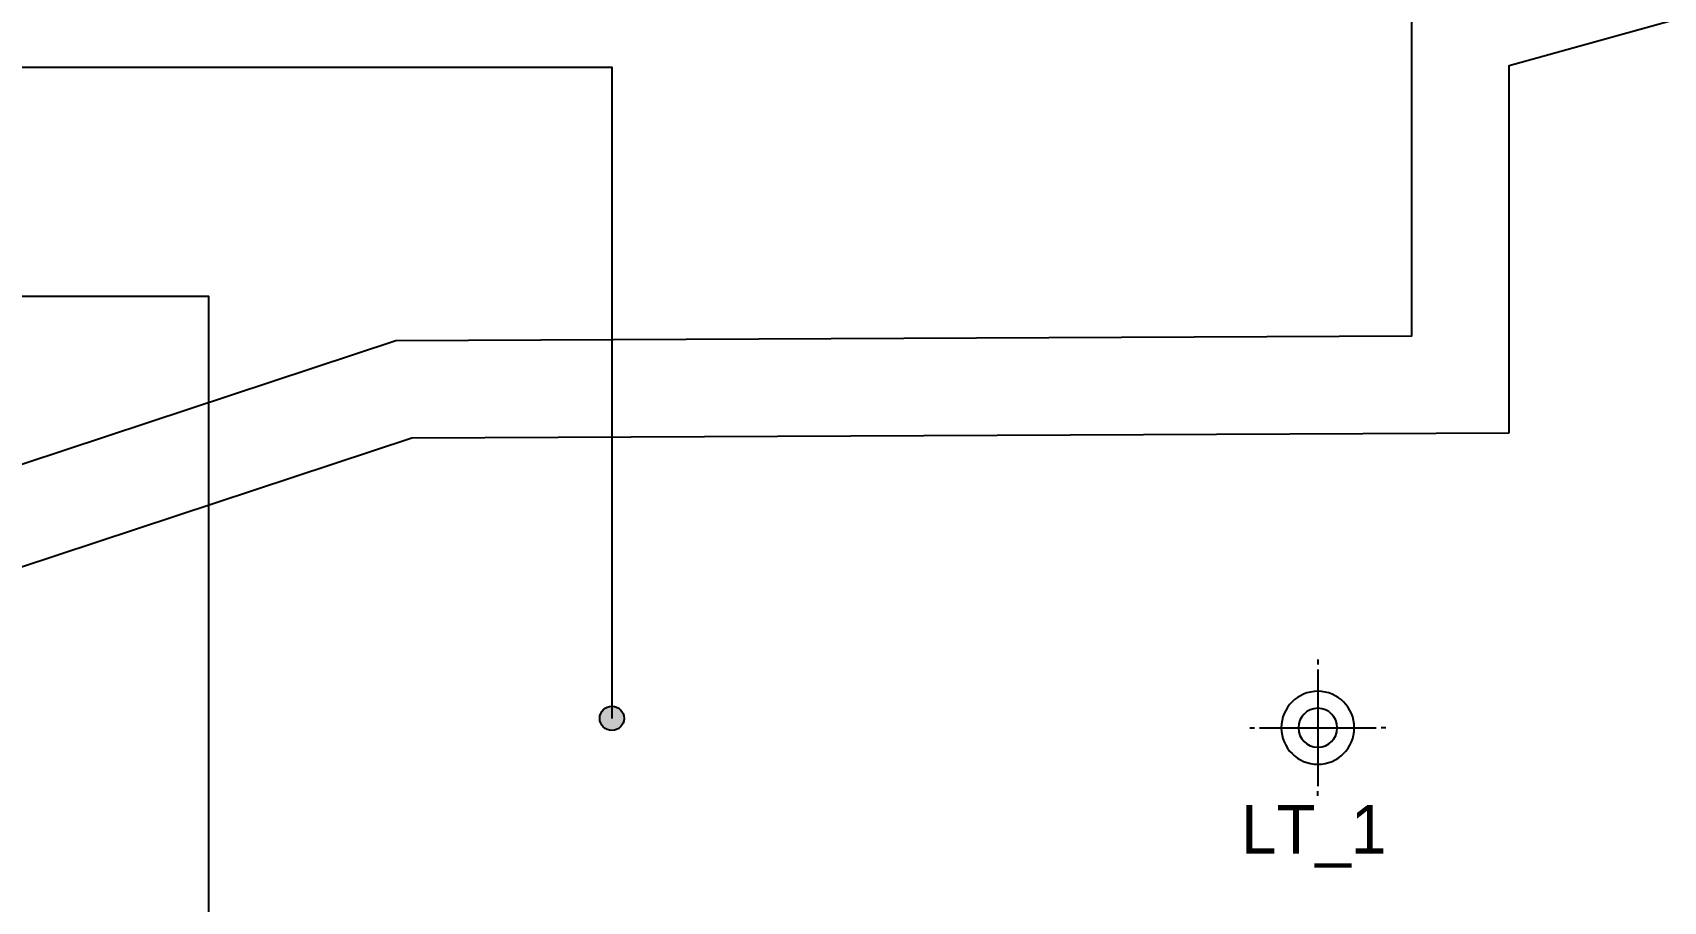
# Model space of a CAD drawing. Header units: millimetres. Extents: x 332171 to 384371, y 54317 to 89920.
# Drawn here: x 365176 to 368527, y 67583 to 69368 of the extents above; entities that cross this region are included whole.
import ezdxf

# ---------------------------------------------------------------- set-up
doc = ezdxf.new("R2010")
doc.units = ezdxf.units.MM
doc.header["$LTSCALE"] = 60
for name, color, linetype in [('0-ELC TEXT', 7, 'Continuous'), ('04-WIN', 4, 'Continuous'), ('3.기호.계단선', 30, 'Continuous'), ('CEIL-DOOR', 6, 'Continuous'), ('HAT', 8, 'Continuous'), ('RC-LIGHT', 7, 'Continuous'), ('U-LANP', 6, 'Continuous')]:
    doc.layers.add(name, color=color, linetype=linetype)
doc.styles.add('코레일둥고', font='Korail_Round_Gothic_Medium.ttf')

# ---------------------------------------------------------------- blocks, each defined once
blk = doc.blocks.new('floorplan')
at = {"layer": '04-WIN'}
blk.add_line((372697.9, 100947.3), (374952.9, 100957.3), dxfattribs=at)
for points in [[(370879.1, 99742.3), (370879.1, 100556.8), (372665.3, 101147.1), (374752.9, 101156.4), (374752.9, 101864.3), (378972.7, 103035.4), (383407.9, 103035.4)], [(374952.9, 100957.3), (374952.9, 101712.3), (379000, 102835.4), (383407.9, 102835.4)], [(371079.1, 99742.3), (371079.1, 100412.3), (372697.9, 100947.3)]]:
    blk.add_lwpolyline(points, dxfattribs=at)
blk = doc.blocks.new('CJSWJD')
blk.add_blockref('floorplan', (-6742.6, -32411.6))
blk = doc.blocks.new('매입등')
at = {"layer": 'HAT', "color": 1}
for p, q in [((0, 140), (0, 130)), ((0, 120), (0, -120)), ((-140, 0), (-130, 0)), ((120, 0), (-120, 0)), ((140, 0), (130, 0)), ((-140, 0), (-130, 0)), ((0, -140), (0, -130))]:
    blk.add_line(p, q, dxfattribs=at)
blk.add_circle((0, 0), 40, dxfattribs=at)
at = {"layer": 'U-LANP'}
blk.add_circle((0, 0), 75, dxfattribs=at)
blk = doc.blocks.new('A$C59950440')
at = {"layer": 'CEIL-DOOR'}
blk.add_blockref('매입등', (140, 140), dxfattribs=at)

msp = doc.modelspace()

# ---------------------------------------------------------------- hatches: boundary and pattern name
at = {"layer": '0-ELC TEXT'}
h = msp.add_hatch(color=256, dxfattribs=at)
h.dxf.hatch_style = 1
edge = h.paths.add_edge_path()
edge.add_arc((366366.6, 67958.9), 25, -270, 90, ccw=False)
h = msp.add_hatch(color=256, dxfattribs=at)
h.dxf.hatch_style = 1
edge = h.paths.add_edge_path()
edge.add_arc((366366.6, 67958.9), 25, -270, 90, ccw=False)

# ---------------------------------------------------------------- linework, layer by layer
for points in [[(363948.7, 69296.8), (366366.6, 69296.8), (366366.6, 67958.9)], [(363948.7, 68826.6), (365537.7, 68826.6), (365537.7, 66607)]]:
    msp.add_lwpolyline(points, dxfattribs=at)
msp.add_circle((366366.6, 67958.9), 25, dxfattribs=at)
msp.add_circle((366366.6, 67958.9), 25, dxfattribs=at)

# ---------------------------------------------------------------- block references
msp.add_blockref('CJSWJD', (0, 0))
at = {"layer": 'RC-LIGHT', "xscale": -1}
msp.add_blockref('A$C59950440', (367957.1, 67799.5), dxfattribs=at)

# ---------------------------------------------------------------- texts
at = {"layer": '3.기호.계단선', "style": '코레일둥고'}
msp.add_text('LT_1', height=100, dxfattribs=at).set_placement((367659.6, 67680.9))

doc.saveas('drawing.dxf')
